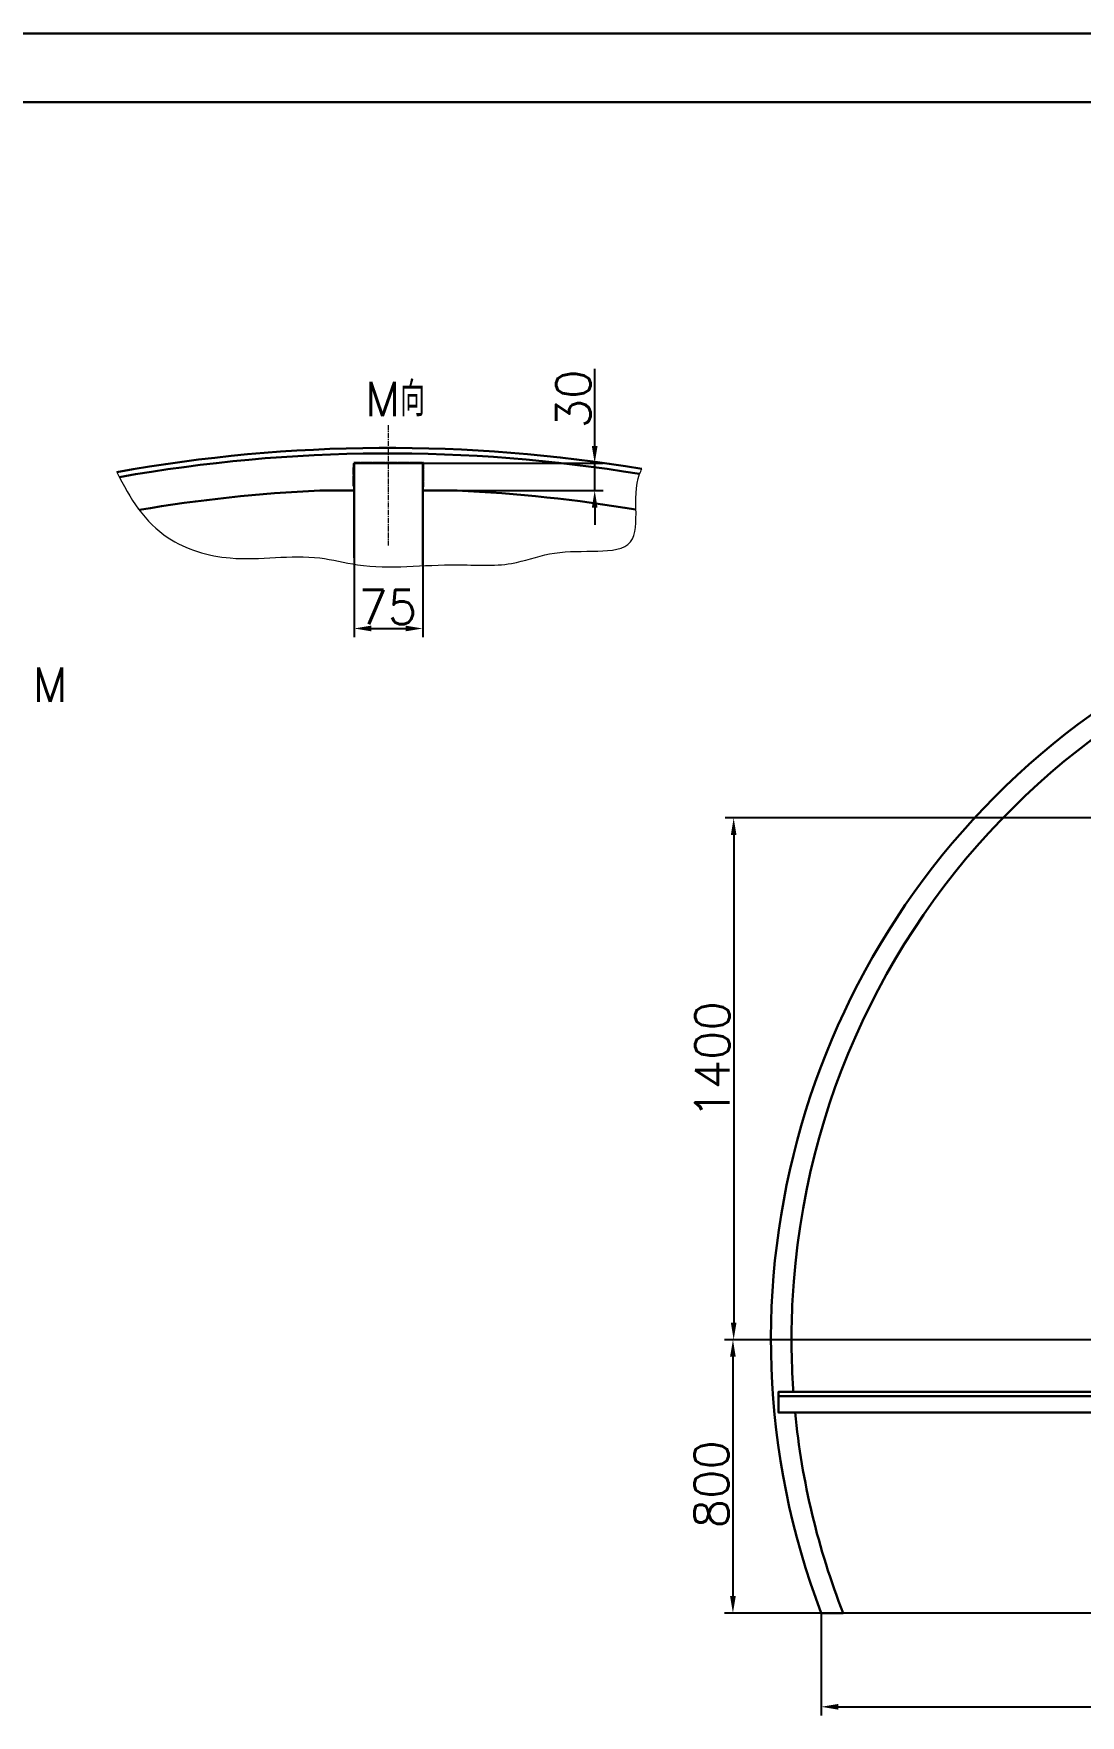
# Model space of a CAD drawing. Header units: millimetres. Extents: x 0 to 6120, y 0 to 841.
# Drawn here: x 2203.4 to 2356.2, y 349.3 to 594.7 of the extents above; entities that cross this region are included whole.
import ezdxf

# ---------------------------------------------------------------- set-up
doc = ezdxf.new("R2010")
doc.units = ezdxf.units.MM
doc.linetypes.add('CENTER2', pattern=[1.125, 0.75, -0.125, 0.125, -0.125])
for name, color, linetype, lineweight in [('尺寸线', 3, 'Continuous', 15), ('文字层', 7, 'Continuous', 15), ('粗实线', 7, 'Continuous', 30), ('细实线', 7, 'Continuous', 15), ('细点划线', 1, 'CENTER2', 18)]:
    doc.layers.add(name, color=color, linetype=linetype, lineweight=lineweight)
doc.styles.get("Standard").update_dxf_attribs({"font": 'txt.shx', "bigfont": 'gbcbig.shx'})
doc.dimstyles.new('ISO-25$0', dxfattribs={"dimtxt": 5, "dimasz": 2.5, "dimexe": 1.25, "dimexo": 0, "dimtad": 1, "dimdec": 0, "dimdsep": 46, "dimtxsty": 'Standard', "dimcen": 2.5, "dimdle": 5, "dimadec": 0, "dimazin": 0, "dimtfac": 1, "dimtdec": 0, "dimtmove": 0, "dimatfit": 2, "dimfxl": 0, "dimtolj": 1, "dimarcsym": 0})

# ---------------------------------------------------------------- blocks, each defined once
blk = doc.blocks.new('*X52')
at = {"layer": '尺寸线'}
for points in [[(2252.68, 508.3), (2252.68, 507.47), (2250.18, 507.88)], [(2257.69, 508.3), (2257.69, 507.47), (2260.19, 507.88)]]:
    blk.add_hatch(color=0, dxfattribs=at).paths.add_polyline_path(points, flags=0)
at = {"layer": '尺寸线', "color": 0, "lineweight": -2}
for p, q in [((2250.18, 528.01), (2250.18, 506.63)), ((2260.19, 528.01), (2260.19, 506.63)), ((2252.68, 507.88), (2257.69, 507.88))]:
    blk.add_line(p, q, dxfattribs=at)
at = {"layer": '尺寸线', "color": 0, "insert": (2255.1, 511.01), "char_height": 5, "width": 24.2857, "attachment_point": 5}
blk.add_mtext('75', dxfattribs=at)
blk = doc.blocks.new('*X70')
at = {"layer": '尺寸线'}
for points in [[(2284.87, 534.5), (2285.7, 534.5), (2285.29, 532)], [(2284.87, 525.51), (2285.7, 525.51), (2285.29, 528.01)]]:
    blk.add_hatch(color=0, dxfattribs=at).paths.add_polyline_path(points, flags=0)
at = {"layer": '尺寸线', "color": 0, "lineweight": -2}
for p, q in [((2285.29, 534.5), (2285.29, 545.75)), ((2260.18, 532), (2286.54, 532)), ((2285.29, 528.01), (2285.29, 532)), ((2260.18, 528.01), (2286.54, 528.01)), ((2285.29, 525.51), (2285.29, 523.01))]:
    blk.add_line(p, q, dxfattribs=at)
at = {"layer": '尺寸线', "color": 0, "insert": (2282.16, 541.38), "char_height": 5, "width": 24.2857, "attachment_point": 5, "rotation": 90}
blk.add_mtext('30', dxfattribs=at)
blk = doc.blocks.new('*X74')
at = {"layer": '尺寸线'}
for points in [[(2305.15, 477.74), (2305.98, 477.74), (2305.57, 480.24)], [(2305.15, 406.61), (2305.98, 406.61), (2305.57, 404.11)]]:
    blk.add_hatch(color=0, dxfattribs=at).paths.add_polyline_path(points, flags=0)
at = {"layer": '尺寸线', "color": 0, "lineweight": -2}
for p, q in [((2423.37, 480.24), (2304.32, 480.24)), ((2305.57, 477.74), (2305.57, 406.61)), ((2423.37, 404.11), (2304.32, 404.11))]:
    blk.add_line(p, q, dxfattribs=at)
at = {"layer": '尺寸线', "color": 0, "insert": (2302.44, 444.92), "char_height": 5, "width": 50.7143, "attachment_point": 5, "rotation": 90}
blk.add_mtext('1400', dxfattribs=at)
blk = doc.blocks.new('*X75')
at = {"layer": '尺寸线'}
for points in [[(2305.04, 401.61), (2305.87, 401.61), (2305.46, 404.11)], [(2305.04, 366.69), (2305.87, 366.69), (2305.46, 364.19)]]:
    blk.add_hatch(color=0, dxfattribs=at).paths.add_polyline_path(points, flags=0)
at = {"layer": '尺寸线', "color": 0, "lineweight": -2}
for p, q in [((2423.37, 404.11), (2304.21, 404.11)), ((2305.46, 401.61), (2305.46, 366.69)), ((2423.37, 364.19), (2304.21, 364.19))]:
    blk.add_line(p, q, dxfattribs=at)
at = {"layer": '尺寸线', "color": 0, "insert": (2302.33, 383.01), "char_height": 5, "width": 38.5714, "attachment_point": 5, "rotation": 90}
blk.add_mtext('800', dxfattribs=at)
blk = doc.blocks.new('*X83')
at = {"layer": '尺寸线'}
for points in [[(2320.84, 350.96), (2320.84, 350.12), (2318.34, 350.54)], [(2525.9, 350.96), (2525.9, 350.12), (2528.4, 350.54)]]:
    blk.add_hatch(color=0, dxfattribs=at).paths.add_polyline_path(points, flags=0)
at = {"layer": '尺寸线', "color": 0, "lineweight": -2}
for p, q in [((2318.34, 364.19), (2318.34, 349.29)), ((2528.4, 364.19), (2528.4, 349.29)), ((2320.84, 350.54), (2525.9, 350.54))]:
    blk.add_line(p, q, dxfattribs=at)
at = {"layer": '尺寸线', "color": 0, "insert": (2421.8, 353.66), "char_height": 5, "width": 52.8571, "attachment_point": 5}
blk.add_mtext('4300', dxfattribs=at)

msp = doc.modelspace()

# ---------------------------------------------------------------- linework, layer by layer
at = {"layer": '粗实线'}
for p, q in [((1900, 594.68051), (2741, 594.68051)), ((1925, 584.68051), (2731, 584.68051)), ((2250.1837, 528.00776), (2250.1837, 532.00329)), ((2250.1837, 532.00329), (2260.18692, 532.00329)), ((2260.18692, 532.00329), (2260.18692, 517.18188)), ((2250.1837, 528.00776), (2245.1837, 528.00776)), ((2250.1837, 518.16989), (2250.1837, 528.00776)), ((2265.19486, 528.00776), (2260.18692, 528.00776)), ((2314.2759, 396.48611), (2312.10315, 396.48611)), ((2312.10315, 393.48611), (2312.10315, 396.48611)), ((2312.10315, 395.88611), (2403.5197, 395.88611)), ((2314.2759, 396.48611), (2403.5197, 396.48611)), ((2312.10315, 393.48611), (2376.58691, 393.48611)), ((2321.5583, 364.18611), (2318.34246, 364.18611))]:
    msp.add_line(p, q, dxfattribs=at)
for centre, radius, start, end in [((2255.18928, 309.51677), 224.71997, 80.5250779, 100.1587312), ((2255.18928, 308.96661), 224.47013, 80.6041773, 100.075416), ((2255.18928, 309.51677), 218.71997, 92.6219727, 99.5725729), ((2255.18928, 309.51677), 218.71997, 80.4947062, 87.380111), ((2423.3697, 404.11159), 112.35998, 339.1859996, 200.8140004), ((2423.3697, 404.11159), 109.35998, 3.0267901, 176.9732099), ((2423.3697, 404.11159), 109.35998, 176.9732099, 183.7883249), ((2423.3697, 404.11159), 109.35998, 183.7883249, 183.9983774), ((2423.3697, 404.11159), 109.35998, 185.5756862, 201.4126944)]:
    msp.add_arc(centre, radius, start, end, dxfattribs=at)
at = {"layer": '细实线', "linetype": 'Continuous', "lineweight": 5}
for p, q in [((2249.95034, 530.12849), (2250.15032, 530.12604)), ((2249.95279, 530.32848), (2250.15277, 530.32603)), ((2249.95524, 530.52846), (2250.15522, 530.52601)), ((2249.95769, 530.72845), (2250.15768, 530.726)), ((2249.96014, 530.92843), (2250.16013, 530.92598)), ((2249.96259, 531.12842), (2250.16258, 531.12597)), ((2249.96504, 531.3284), (2250.16503, 531.32595)), ((2249.96749, 531.52839), (2250.16748, 531.52594)), ((2249.96994, 531.72837), (2250.16993, 531.72592)), ((2249.97239, 531.92836), (2250.17238, 531.92591)), ((2249.97239, 531.92836), (2250.17238, 531.92591)), ((2250.1837, 532.20329), (2250.1837, 532.00329)), ((2250.3837, 532.20329), (2250.3837, 532.00329)), ((2250.5837, 532.20329), (2250.5837, 532.00329)), ((2250.7837, 532.20329), (2250.7837, 532.00329)), ((2250.9837, 532.20329), (2250.9837, 532.00329)), ((2251.1837, 532.20329), (2251.1837, 532.00329)), ((2251.1837, 532.20329), (2251.1837, 532.00329)), ((2251.3837, 532.20329), (2251.3837, 532.00329)), ((2251.5837, 532.20329), (2251.5837, 532.00329)), ((2251.7837, 532.20329), (2251.7837, 532.00329)), ((2251.9837, 532.20329), (2251.9837, 532.00329)), ((2252.1837, 532.20329), (2252.1837, 532.00329)), ((2252.3837, 532.20329), (2252.3837, 532.00329)), ((2252.5837, 532.20329), (2252.5837, 532.00329)), ((2252.7837, 532.20329), (2252.7837, 532.00329)), ((2252.9837, 532.20329), (2252.9837, 532.00329)), ((2253.1837, 532.20329), (2253.1837, 532.00329)), ((2253.3837, 532.20329), (2253.3837, 532.00329)), ((2253.5837, 532.20329), (2253.5837, 532.00329)), ((2253.7837, 532.20329), (2253.7837, 532.00329)), ((2253.9837, 532.20329), (2253.9837, 532.00329)), ((2254.1837, 532.20329), (2254.1837, 532.00329)), ((2254.3837, 532.20329), (2254.3837, 532.00329)), ((2254.5837, 532.20329), (2254.5837, 532.00329)), ((2254.7837, 532.20329), (2254.7837, 532.00329)), ((2254.9837, 532.20329), (2254.9837, 532.00329)), ((2255.1837, 532.20329), (2255.1837, 532.00329)), ((2255.3837, 532.20329), (2255.3837, 532.00329)), ((2255.5837, 532.20329), (2255.5837, 532.00329)), ((2255.7837, 532.20329), (2255.7837, 532.00329)), ((2255.9837, 532.20329), (2255.9837, 532.00329)), ((2256.1837, 532.20329), (2256.1837, 532.00329)), ((2256.3837, 532.20329), (2256.3837, 532.00329)), ((2256.5837, 532.20329), (2256.5837, 532.00329)), ((2256.7837, 532.20329), (2256.7837, 532.00329)), ((2256.9837, 532.20329), (2256.9837, 532.00329)), ((2256.9837, 532.20329), (2256.9837, 532.00329)), ((2257.1837, 532.20329), (2257.1837, 532.00329)), ((2257.3837, 532.20329), (2257.3837, 532.00329)), ((2257.5837, 532.20329), (2257.5837, 532.00329)), ((2257.7837, 532.20329), (2257.7837, 532.00329)), ((2257.9837, 532.20329), (2257.9837, 532.00329)), ((2258.1837, 532.20329), (2258.1837, 532.00329)), ((2258.3837, 532.20329), (2258.3837, 532.00329)), ((2258.5837, 532.20329), (2258.5837, 532.00329)), ((2258.7837, 532.20329), (2258.7837, 532.00329)), ((2258.9837, 532.20329), (2258.9837, 532.00329)), ((2259.1837, 532.20329), (2259.1837, 532.00329)), ((2259.3837, 532.20329), (2259.3837, 532.00329)), ((2259.5837, 532.20329), (2259.5837, 532.00329)), ((2259.7837, 532.20329), (2259.7837, 532.00329)), ((2259.9837, 532.20329), (2259.9837, 532.00329)), ((2260.1837, 532.20329), (2260.1837, 532.00329)), ((2260.38692, 531.80329), (2260.18692, 531.80329)), ((2260.38692, 531.80329), (2260.18692, 531.80329)), ((2260.38692, 531.60329), (2260.18692, 531.60329)), ((2260.38692, 531.40329), (2260.18692, 531.40329)), ((2260.38692, 531.20329), (2260.18692, 531.20329)), ((2260.38692, 531.00329), (2260.18692, 531.00329)), ((2260.38692, 530.80329), (2260.18692, 530.80329)), ((2260.38692, 530.60329), (2260.18692, 530.60329)), ((2260.38692, 530.40329), (2260.18692, 530.40329)), ((2260.38692, 530.20329), (2260.18692, 530.20329)), ((2249.93318, 528.7286), (2250.13317, 528.72615)), ((2249.93564, 528.92858), (2250.13562, 528.92613)), ((2249.93809, 529.12857), (2250.13807, 529.12612)), ((2249.94054, 529.32855), (2250.14052, 529.3261)), ((2249.94299, 529.52854), (2250.14297, 529.52609)), ((2249.94544, 529.72852), (2250.14542, 529.72607)), ((2249.94789, 529.92851), (2250.14787, 529.92606)), ((2260.38692, 530.00329), (2260.18692, 530.00329)), ((2260.38692, 529.80329), (2260.18692, 529.80329)), ((2260.38692, 529.60329), (2260.18692, 529.60329)), ((2260.38692, 529.40329), (2260.18692, 529.40329)), ((2260.38692, 529.20329), (2260.18692, 529.20329)), ((2260.38692, 529.00329), (2260.18692, 529.00329)), ((2260.38692, 528.80329), (2260.18692, 528.80329)), ((2260.38692, 528.60329), (2260.18692, 528.60329)), ((2312.00315, 396.48611), (2312.10315, 396.48611)), ((2312.00315, 396.38611), (2312.10315, 396.38611)), ((2312.00315, 396.28611), (2312.10315, 396.28611)), ((2312.00315, 396.18611), (2312.10315, 396.18611)), ((2312.00315, 396.08611), (2312.10315, 396.08611)), ((2312.00315, 395.98611), (2312.10315, 395.98611)), ((2312.00315, 395.88611), (2312.10315, 395.88611)), ((2312.00315, 395.78611), (2312.10315, 395.78611)), ((2312.00315, 395.68611), (2312.10315, 395.68611)), ((2312.00315, 395.58611), (2312.10315, 395.58611)), ((2312.00315, 395.48611), (2312.10315, 395.48611)), ((2312.00315, 395.38611), (2312.10315, 395.38611)), ((2312.00315, 395.28611), (2312.10315, 395.28611)), ((2312.00315, 395.18611), (2312.10315, 395.18611)), ((2312.00315, 395.08611), (2312.10315, 395.08611)), ((2312.10315, 396.58611), (2312.10315, 396.48611)), ((2312.10315, 396.58611), (2312.10315, 396.48611)), ((2312.20315, 396.58611), (2312.20315, 396.48611)), ((2312.30315, 396.58611), (2312.30315, 396.48611)), ((2312.40315, 396.58611), (2312.40315, 396.48611)), ((2312.50315, 396.58611), (2312.50315, 396.48611)), ((2312.60315, 396.58611), (2312.60315, 396.48611)), ((2312.60315, 396.58611), (2312.60315, 396.48611)), ((2312.60315, 396.58611), (2312.60315, 396.48611)), ((2312.70315, 396.58611), (2312.70315, 396.48611)), ((2312.80315, 396.58611), (2312.80315, 396.48611)), ((2312.90315, 396.58611), (2312.90315, 396.48611)), ((2313.00315, 396.58611), (2313.00315, 396.48611)), ((2313.10315, 396.58611), (2313.10315, 396.48611)), ((2313.20315, 396.58611), (2313.20315, 396.48611)), ((2313.30315, 396.58611), (2313.30315, 396.48611)), ((2313.30315, 396.58611), (2313.30315, 396.48611)), ((2313.40315, 396.58611), (2313.40315, 396.48611)), ((2313.50315, 396.58611), (2313.50315, 396.48611)), ((2313.60315, 396.58611), (2313.60315, 396.48611)), ((2313.70315, 396.58611), (2313.70315, 396.48611)), ((2313.80315, 396.58611), (2313.80315, 396.48611)), ((2313.80315, 396.58611), (2313.80315, 396.48611)), ((2313.80315, 396.58611), (2313.80315, 396.48611)), ((2313.80315, 396.58611), (2313.80315, 396.48611)), ((2313.90315, 396.58611), (2313.90315, 396.48611)), ((2314.00315, 396.58611), (2314.00315, 396.48611)), ((2314.10315, 396.58611), (2314.10315, 396.48611)), ((2314.20315, 396.58611), (2314.20315, 396.48611)), ((2312.00315, 394.98611), (2312.10315, 394.98611)), ((2312.00315, 394.88611), (2312.10315, 394.88611)), ((2312.00315, 394.78611), (2312.10315, 394.78611)), ((2312.00315, 394.68611), (2312.10315, 394.68611)), ((2312.00315, 394.58611), (2312.10315, 394.58611)), ((2312.00315, 394.58611), (2312.10315, 394.58611)), ((2312.00315, 394.48611), (2312.10315, 394.48611)), ((2312.00315, 394.48611), (2312.10315, 394.48611)), ((2312.00315, 394.38611), (2312.10315, 394.38611)), ((2312.00315, 394.28611), (2312.10315, 394.28611)), ((2312.00315, 394.18611), (2312.10315, 394.18611)), ((2312.00315, 394.08611), (2312.10315, 394.08611)), ((2312.00315, 393.98611), (2312.10315, 393.98611)), ((2312.00315, 393.88611), (2312.10315, 393.88611)), ((2312.00315, 393.78611), (2312.10315, 393.78611)), ((2312.00315, 393.68611), (2312.10315, 393.68611)), ((2312.00315, 393.58611), (2312.10315, 393.58611)), ((2312.00315, 393.48611), (2312.10315, 393.48611)), ((2312.12713, 393.48611), (2312.12713, 393.38611)), ((2312.12713, 393.48611), (2312.12713, 393.38611)), ((2312.22713, 393.48611), (2312.22713, 393.38611)), ((2312.32713, 393.48611), (2312.32713, 393.38611)), ((2312.42713, 393.48611), (2312.42713, 393.38611)), ((2312.52713, 393.48611), (2312.52713, 393.38611)), ((2312.62713, 393.48611), (2312.62713, 393.38611)), ((2312.72713, 393.48611), (2312.72713, 393.38611)), ((2312.82713, 393.48611), (2312.82713, 393.38611)), ((2312.92713, 393.48611), (2312.92713, 393.38611)), ((2313.02713, 393.48611), (2313.02713, 393.38611)), ((2313.02713, 393.48611), (2313.02713, 393.38611)), ((2313.12713, 393.48611), (2313.12713, 393.38611)), ((2313.22713, 393.48611), (2313.22713, 393.38611)), ((2313.32713, 393.48611), (2313.32713, 393.38611)), ((2313.42713, 393.48611), (2313.42713, 393.38611)), ((2313.52713, 393.48611), (2313.52713, 393.38611)), ((2313.52713, 393.48611), (2313.52713, 393.38611)), ((2313.52713, 393.48611), (2313.52713, 393.38611)), ((2313.62713, 393.48611), (2313.62713, 393.38611)), ((2313.72713, 393.48611), (2313.72713, 393.38611)), ((2313.82713, 393.48611), (2313.82713, 393.38611)), ((2313.92713, 393.48611), (2313.92713, 393.38611)), ((2314.02713, 393.48611), (2314.02713, 393.38611)), ((2314.02713, 393.48611), (2314.02713, 393.38611)), ((2314.12713, 393.48611), (2314.12713, 393.38611)), ((2314.22713, 393.48611), (2314.22713, 393.38611)), ((2314.32713, 393.48611), (2314.32713, 393.38611)), ((2314.42713, 393.48611), (2314.42713, 393.38611))]:
    msp.add_line(p, q, dxfattribs=at)
at = {"layer": '细实线', "linetype": 'Continuous'}
msp.add_open_spline([(2215.55411, 530.71378), (2217.43551, 526.8365), (2221.38845, 520.66065), (2233.34095, 517.12557), (2242.73881, 519.08872), (2253.57145, 516.18583), (2262.9836, 517.61867), (2272.45268, 516.73934), (2278.91168, 519.18036), (2284.33809, 519.10104), (2293.25672, 519.37948), (2290.37401, 527.38574), (2292.05177, 530.93041), (2292.18176, 531.17105)], degree=3, knots=[0, 0, 0, 0, 7666.242256206, 13584.243825526, 21691.381352742, 25137.422340343, 34141.574672518, 39084.048324552, 42614.361349051, 46536.394210863, 49775.010651127, 56234.64490567, 56720.351968721, 56720.351968721, 56720.351968721, 56720.351968721], dxfattribs=at)
at = {"layer": '细点划线'}
msp.add_line((2255.15816, 537.52931), (2255.15816, 520.01172), dxfattribs=at)

# ---------------------------------------------------------------- texts
at = {"layer": '文字层', "char_height": 5}
for s, insert, width, attachment_point in [('M向', (2256.13596, 541.35452), 155.1792551, 5), ('M', (2203.2615, 502.18311), 13.9776796, 1)]:
    msp.add_mtext(s, dxfattribs=dict(at, insert=insert, width=width, attachment_point=attachment_point))

# ---------------------------------------------------------------- dimensions: what is measured, and where the dimension line sits
at = {"layer": '尺寸线'}
for base, p1, p2, text, picture, middle in [((2285.28627, 528.00776), (2260.1837, 532.00329), (2260.1837, 528.00776), '30', '*X70', (2285.28627, 541.37829)), ((2305.56764, 404.11159), (2423.3697, 480.23611), (2423.3697, 404.11159), '1400', '*X74', (2305.56764, 444.91907)), ((2305.4577, 364.18611), (2423.3697, 404.11159), (2423.36691, 364.18611), '800', '*X75', (2305.4577, 383.01018))]:
    dim = msp.add_linear_dim(base=base, p1=p1, p2=p2, angle=90, text=text, dimstyle='ISO-25$0', override={"dimsah": 1}, dxfattribs=at)
    dim.commit()
    dim.dimension.update_dxf_attribs({"geometry": picture, "text_midpoint": middle, "dimtype": 160})
for base, p1, p2, text, picture, middle in [((2260.18692, 507.88405), (2250.1837, 528.00776), (2260.18692, 528.00776), '75', '*X52', (2255.10274, 507.88405)), ((2528.39695, 350.53996), (2318.34246, 364.18611), (2528.39695, 364.18611), '4300', '*X83', (2421.79526, 350.53996))]:
    dim = msp.add_linear_dim(base=base, p1=p1, p2=p2, text=text, dimstyle='ISO-25$0', override={"dimsah": 1}, dxfattribs=at)
    dim.commit()
    dim.dimension.update_dxf_attribs({"geometry": picture, "text_midpoint": middle, "dimtype": 160})

doc.saveas('drawing.dxf')
